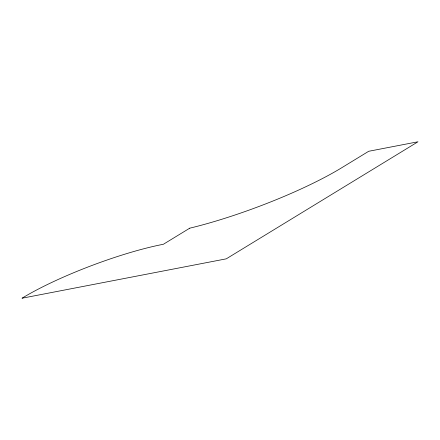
<?xml version="1.0" encoding="UTF-8"?>
<svg xmlns="http://www.w3.org/2000/svg" width="440" height="440" viewBox="0 0 440 440"><rect width="100%" height="100%" fill="white"/><g stroke="black" fill="none" stroke-linecap="round" stroke-linejoin="round"><path stroke-width="0.66" d="M189.739 228.179L163.394 244.266A107.052 19.327 -20.6 0 0 22 298.227L226.264 258.841L418 141.774L368.693 151.283L341.847 167.673A126.517 22.836 -20.6 0 1 189.739 228.179"/></g></svg>
